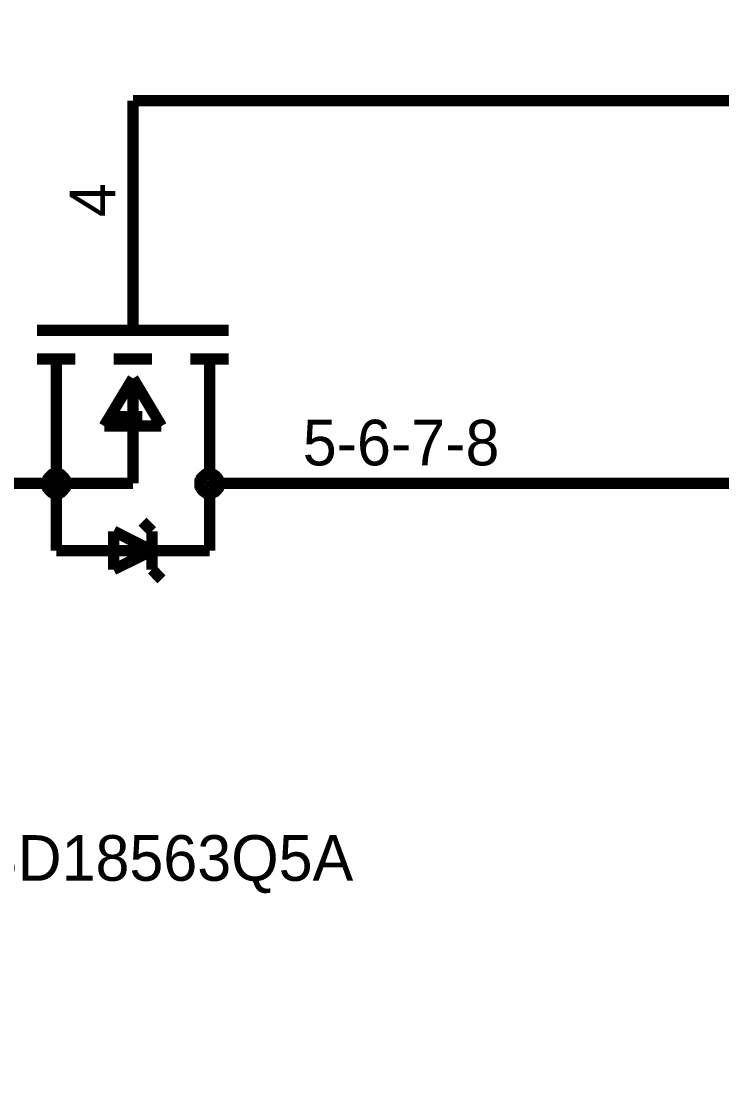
# Model space of a CAD drawing. Header units: inches. Extents: x 0 to 431, y 0 to 297.
# Drawn here: x 94.42 to 113, y 83.12 to 111.26 of the extents above; entities that cross this region are included whole.
import ezdxf

# ---------------------------------------------------------------- set-up
doc = ezdxf.new("R2010")
doc.units = ezdxf.units.IN
doc.layers.add('Sheet', color=255, linetype='Continuous')

msp = doc.modelspace()

# ---------------------------------------------------------------- linework, layer by layer
at = {"layer": 'Sheet'}
for points in [[(105.009, 98.999, 0.3, 0.3, 0), (134.002, 98.999, 0.3, 0.3, 0), (151.175, 98.999, 0.3, 0.3, 0), (151.175, 129.993, 0.3, 0.3, 0), (175.001, 129.993, 0.3, 0.3, 0), (175.001, 155.4, 0.3, 0.3, 0), (151.855, 155.4, 0.3, 0.3, 0)], [(97.389, 104.073, 0.3, 0.3, 0), (97.389, 109.156, 0.3, 0.3, 0)], [(121.375, 77.977, 0.3, 0.3, 0), (128.004, 77.977, 0.3, 0.3, 0), (128.004, 109.156, 0.3, 0.3, 0), (97.389, 109.156, 0.3, 0.3, 0)], [(97.389, 103.057, 0.3, 0.3, 0), (97.389, 104.073, 0.3, 0.3, 0)], [(94.843, 103.057, 0.3, 0.3, 0), (99.926, 103.057, 0.3, 0.3, 0)], [(95.86, 102.3, 0.3, 0.3, 0), (94.843, 102.3, 0.3, 0.3, 0)], [(95.356, 102.3, 0.3, 0.3, 0), (95.356, 98.999, 0.3, 0.3, 0)], [(97.893, 102.3, 0.3, 0.3, 0), (96.877, 102.3, 0.3, 0.3, 0)], [(98.91, 102.3, 0.3, 0.3, 0), (99.926, 102.3, 0.3, 0.3, 0)], [(99.422, 102.3, 0.3, 0.3, 0), (99.422, 98.999, 0.3, 0.3, 0)], [(97.389, 101.788, 0.3, 0.3, 0), (96.625, 100.519, 0.3, 0.3, 0)], [(97.389, 101.788, 0.3, 0.3, 0), (98.145, 100.519, 0.3, 0.3, 0)], [(97.389, 101.536, 0.3, 0.3, 0), (97.389, 98.999, 0.3, 0.3, 0)], [(97.641, 100.771, 0.3, 0.3, 0), (96.877, 100.771, 0.3, 0.3, 0)], [(98.145, 100.519, 0.3, 0.3, 0), (96.625, 100.519, 0.3, 0.3, 0)], [(95.104, 98.999, 0.3, 0.3, 0), (95.104, 99.007, 0.3, 0.3, 0), (95.104, 99.024, 0.3, 0.3, 0), (95.104, 99.032, 0.3, 0.3, 0), (95.112, 99.049, 0.3, 0.3, 0), (95.112, 99.057, 0.3, 0.3, 0), (95.112, 99.074, 0.3, 0.3, 0), (95.121, 99.083, 0.3, 0.3, 0), (95.121, 99.091, 0.3, 0.3, 0), (95.129, 99.108, 0.3, 0.3, 0), (95.137, 99.116, 0.3, 0.3, 0), (95.137, 99.125, 0.3, 0.3, 0), (95.146, 99.141, 0.3, 0.3, 0), (95.154, 99.15, 0.3, 0.3, 0), (95.163, 99.158, 0.3, 0.3, 0), (95.171, 99.167, 0.3, 0.3, 0), (95.18, 99.175, 0.3, 0.3, 0), (95.188, 99.183, 0.3, 0.3, 0), (95.196, 99.192, 0.3, 0.3, 0), (95.205, 99.2, 0.3, 0.3, 0), (95.213, 99.209, 0.3, 0.3, 0), (95.222, 99.217, 0.3, 0.3, 0), (95.238, 99.217, 0.3, 0.3, 0), (95.247, 99.225, 0.3, 0.3, 0), (95.255, 99.234, 0.3, 0.3, 0), (95.272, 99.234, 0.3, 0.3, 0), (95.28, 99.242, 0.3, 0.3, 0), (95.289, 99.242, 0.3, 0.3, 0), (95.306, 99.242, 0.3, 0.3, 0), (95.314, 99.251, 0.3, 0.3, 0), (95.331, 99.251, 0.3, 0.3, 0), (95.339, 99.251, 0.3, 0.3, 0), (95.356, 99.251, 0.3, 0.3, 0)], [(95.356, 99.251, 0.3, 0.3, 0), (95.356, 99.251, 0.3, 0.3, 0)], [(95.356, 99.251, 0.3, 0.3, 0), (95.373, 99.251, 0.3, 0.3, 0), (95.381, 99.251, 0.3, 0.3, 0), (95.398, 99.251, 0.3, 0.3, 0), (95.406, 99.242, 0.3, 0.3, 0), (95.423, 99.242, 0.3, 0.3, 0), (95.432, 99.242, 0.3, 0.3, 0), (95.44, 99.234, 0.3, 0.3, 0), (95.457, 99.234, 0.3, 0.3, 0), (95.465, 99.225, 0.3, 0.3, 0), (95.474, 99.217, 0.3, 0.3, 0), (95.49, 99.217, 0.3, 0.3, 0), (95.499, 99.209, 0.3, 0.3, 0), (95.507, 99.2, 0.3, 0.3, 0), (95.516, 99.192, 0.3, 0.3, 0), (95.524, 99.183, 0.3, 0.3, 0), (95.532, 99.175, 0.3, 0.3, 0), (95.541, 99.167, 0.3, 0.3, 0), (95.549, 99.158, 0.3, 0.3, 0), (95.558, 99.15, 0.3, 0.3, 0), (95.566, 99.141, 0.3, 0.3, 0), (95.574, 99.125, 0.3, 0.3, 0), (95.574, 99.116, 0.3, 0.3, 0), (95.583, 99.108, 0.3, 0.3, 0), (95.591, 99.091, 0.3, 0.3, 0), (95.591, 99.083, 0.3, 0.3, 0), (95.6, 99.074, 0.3, 0.3, 0), (95.6, 99.057, 0.3, 0.3, 0), (95.6, 99.049, 0.3, 0.3, 0), (95.608, 99.032, 0.3, 0.3, 0), (95.608, 99.024, 0.3, 0.3, 0), (95.608, 99.007, 0.3, 0.3, 0), (95.608, 98.999, 0.3, 0.3, 0)], [(99.162, 98.999, 0.3, 0.3, 0), (99.162, 99.007, 0.3, 0.3, 0), (99.162, 99.024, 0.3, 0.3, 0), (99.162, 99.032, 0.3, 0.3, 0), (99.17, 99.049, 0.3, 0.3, 0), (99.17, 99.057, 0.3, 0.3, 0), (99.17, 99.074, 0.3, 0.3, 0), (99.179, 99.083, 0.3, 0.3, 0), (99.179, 99.091, 0.3, 0.3, 0), (99.187, 99.108, 0.3, 0.3, 0), (99.195, 99.116, 0.3, 0.3, 0), (99.204, 99.125, 0.3, 0.3, 0), (99.204, 99.141, 0.3, 0.3, 0), (99.212, 99.15, 0.3, 0.3, 0), (99.221, 99.158, 0.3, 0.3, 0), (99.229, 99.167, 0.3, 0.3, 0), (99.237, 99.175, 0.3, 0.3, 0), (99.246, 99.183, 0.3, 0.3, 0), (99.254, 99.192, 0.3, 0.3, 0), (99.271, 99.2, 0.3, 0.3, 0), (99.279, 99.209, 0.3, 0.3, 0), (99.288, 99.217, 0.3, 0.3, 0), (99.296, 99.217, 0.3, 0.3, 0), (99.313, 99.225, 0.3, 0.3, 0), (99.321, 99.234, 0.3, 0.3, 0), (99.33, 99.234, 0.3, 0.3, 0), (99.347, 99.242, 0.3, 0.3, 0), (99.355, 99.242, 0.3, 0.3, 0), (99.372, 99.242, 0.3, 0.3, 0), (99.38, 99.251, 0.3, 0.3, 0), (99.397, 99.251, 0.3, 0.3, 0), (99.405, 99.251, 0.3, 0.3, 0), (99.422, 99.251, 0.3, 0.3, 0)], [(99.422, 99.251, 0.3, 0.3, 0), (99.422, 99.251, 0.3, 0.3, 0)], [(99.422, 99.251, 0.3, 0.3, 0), (99.431, 99.251, 0.3, 0.3, 0), (99.447, 99.251, 0.3, 0.3, 0), (99.456, 99.251, 0.3, 0.3, 0), (99.473, 99.242, 0.3, 0.3, 0), (99.481, 99.242, 0.3, 0.3, 0), (99.498, 99.242, 0.3, 0.3, 0), (99.506, 99.234, 0.3, 0.3, 0), (99.515, 99.234, 0.3, 0.3, 0), (99.531, 99.225, 0.3, 0.3, 0), (99.54, 99.217, 0.3, 0.3, 0), (99.548, 99.217, 0.3, 0.3, 0), (99.565, 99.209, 0.3, 0.3, 0), (99.573, 99.2, 0.3, 0.3, 0), (99.582, 99.192, 0.3, 0.3, 0), (99.59, 99.183, 0.3, 0.3, 0), (99.599, 99.175, 0.3, 0.3, 0), (99.607, 99.167, 0.3, 0.3, 0), (99.615, 99.158, 0.3, 0.3, 0), (99.624, 99.15, 0.3, 0.3, 0), (99.632, 99.141, 0.3, 0.3, 0), (99.641, 99.125, 0.3, 0.3, 0), (99.641, 99.116, 0.3, 0.3, 0), (99.649, 99.108, 0.3, 0.3, 0), (99.657, 99.091, 0.3, 0.3, 0), (99.657, 99.083, 0.3, 0.3, 0), (99.666, 99.074, 0.3, 0.3, 0), (99.666, 99.057, 0.3, 0.3, 0), (99.666, 99.049, 0.3, 0.3, 0), (99.674, 99.032, 0.3, 0.3, 0), (99.674, 99.024, 0.3, 0.3, 0), (99.674, 99.007, 0.3, 0.3, 0), (99.674, 98.999, 0.3, 0.3, 0)], [(94.843, 98.999, 0.3, 0.3, 0), (92.306, 98.999, 0.3, 0.3, 0)], [(94.843, 98.999, 0.3, 0.3, 0), (97.389, 98.999, 0.3, 0.3, 0)], [(95.356, 98.738, 0.3, 0.3, 0), (95.339, 98.738, 0.3, 0.3, 0), (95.331, 98.738, 0.3, 0.3, 0), (95.314, 98.738, 0.3, 0.3, 0), (95.306, 98.746, 0.3, 0.3, 0), (95.289, 98.746, 0.3, 0.3, 0), (95.28, 98.746, 0.3, 0.3, 0), (95.272, 98.755, 0.3, 0.3, 0), (95.255, 98.755, 0.3, 0.3, 0), (95.247, 98.763, 0.3, 0.3, 0), (95.238, 98.772, 0.3, 0.3, 0), (95.222, 98.78, 0.3, 0.3, 0), (95.213, 98.78, 0.3, 0.3, 0), (95.205, 98.788, 0.3, 0.3, 0), (95.196, 98.797, 0.3, 0.3, 0), (95.188, 98.805, 0.3, 0.3, 0), (95.18, 98.814, 0.3, 0.3, 0), (95.171, 98.822, 0.3, 0.3, 0), (95.163, 98.83, 0.3, 0.3, 0), (95.154, 98.847, 0.3, 0.3, 0), (95.146, 98.856, 0.3, 0.3, 0), (95.137, 98.864, 0.3, 0.3, 0), (95.137, 98.873, 0.3, 0.3, 0), (95.129, 98.889, 0.3, 0.3, 0), (95.121, 98.898, 0.3, 0.3, 0), (95.121, 98.906, 0.3, 0.3, 0), (95.112, 98.923, 0.3, 0.3, 0), (95.112, 98.931, 0.3, 0.3, 0), (95.112, 98.948, 0.3, 0.3, 0), (95.104, 98.957, 0.3, 0.3, 0), (95.104, 98.973, 0.3, 0.3, 0), (95.104, 98.982, 0.3, 0.3, 0), (95.104, 98.999, 0.3, 0.3, 0)], [(95.104, 98.999, 0.3, 0.3, 0), (95.104, 98.999, 0.3, 0.3, 0)], [(95.356, 98.999, 0.3, 0.3, 0), (95.356, 97.217, 0.3, 0.3, 0)], [(95.608, 98.999, 0.3, 0.3, 0), (95.608, 98.982, 0.3, 0.3, 0), (95.608, 98.973, 0.3, 0.3, 0), (95.608, 98.957, 0.3, 0.3, 0), (95.6, 98.948, 0.3, 0.3, 0), (95.6, 98.931, 0.3, 0.3, 0), (95.6, 98.923, 0.3, 0.3, 0), (95.591, 98.906, 0.3, 0.3, 0), (95.591, 98.898, 0.3, 0.3, 0), (95.583, 98.889, 0.3, 0.3, 0), (95.574, 98.873, 0.3, 0.3, 0), (95.574, 98.864, 0.3, 0.3, 0), (95.566, 98.856, 0.3, 0.3, 0), (95.558, 98.847, 0.3, 0.3, 0), (95.549, 98.83, 0.3, 0.3, 0), (95.541, 98.822, 0.3, 0.3, 0), (95.532, 98.814, 0.3, 0.3, 0), (95.524, 98.805, 0.3, 0.3, 0), (95.516, 98.797, 0.3, 0.3, 0), (95.507, 98.788, 0.3, 0.3, 0), (95.499, 98.78, 0.3, 0.3, 0), (95.49, 98.78, 0.3, 0.3, 0), (95.474, 98.772, 0.3, 0.3, 0), (95.465, 98.763, 0.3, 0.3, 0), (95.457, 98.755, 0.3, 0.3, 0), (95.44, 98.755, 0.3, 0.3, 0), (95.432, 98.746, 0.3, 0.3, 0), (95.423, 98.746, 0.3, 0.3, 0), (95.406, 98.746, 0.3, 0.3, 0), (95.398, 98.738, 0.3, 0.3, 0), (95.381, 98.738, 0.3, 0.3, 0), (95.373, 98.738, 0.3, 0.3, 0), (95.356, 98.738, 0.3, 0.3, 0)], [(95.608, 98.999, 0.3, 0.3, 0), (95.608, 98.999, 0.3, 0.3, 0), (95.608, 98.999, 0.3, 0.3, 0), (95.608, 98.999, 0.3, 0.3, 0), (95.608, 98.999, 0.3, 0.3, 0), (95.608, 98.999, 0.3, 0.3, 0), (95.608, 98.999, 0.3, 0.3, 0), (95.608, 98.999, 0.3, 0.3, 0), (95.608, 98.999, 0.3, 0.3, 0), (95.608, 98.999, 0.3, 0.3, 0), (95.608, 98.999, 0.3, 0.3, 0), (95.608, 98.999, 0.3, 0.3, 0), (95.608, 98.999, 0.3, 0.3, 0), (95.608, 98.999, 0.3, 0.3, 0), (95.608, 98.999, 0.3, 0.3, 0), (95.608, 98.999, 0.3, 0.3, 0), (95.608, 98.999, 0.3, 0.3, 0), (95.608, 98.999, 0.3, 0.3, 0), (95.608, 98.999, 0.3, 0.3, 0), (95.608, 98.999, 0.3, 0.3, 0), (95.608, 98.999, 0.3, 0.3, 0), (95.608, 98.999, 0.3, 0.3, 0), (95.608, 98.999, 0.3, 0.3, 0), (95.608, 98.999, 0.3, 0.3, 0), (95.608, 98.999, 0.3, 0.3, 0), (95.608, 98.999, 0.3, 0.3, 0), (95.608, 98.999, 0.3, 0.3, 0), (95.608, 98.999, 0.3, 0.3, 0), (95.608, 98.999, 0.3, 0.3, 0), (95.608, 98.999, 0.3, 0.3, 0), (95.608, 98.999, 0.3, 0.3, 0), (95.608, 98.999, 0.3, 0.3, 0), (95.608, 98.999, 0.3, 0.3, 0)], [(95.608, 98.999, 0.3, 0.3, 0), (95.608, 98.999, 0.3, 0.3, 0)], [(99.422, 98.738, 0.3, 0.3, 0), (99.405, 98.738, 0.3, 0.3, 0), (99.397, 98.738, 0.3, 0.3, 0), (99.38, 98.738, 0.3, 0.3, 0), (99.372, 98.746, 0.3, 0.3, 0), (99.355, 98.746, 0.3, 0.3, 0), (99.347, 98.746, 0.3, 0.3, 0), (99.33, 98.755, 0.3, 0.3, 0), (99.321, 98.755, 0.3, 0.3, 0), (99.313, 98.763, 0.3, 0.3, 0), (99.296, 98.772, 0.3, 0.3, 0), (99.288, 98.78, 0.3, 0.3, 0), (99.279, 98.78, 0.3, 0.3, 0), (99.271, 98.788, 0.3, 0.3, 0), (99.254, 98.797, 0.3, 0.3, 0), (99.246, 98.805, 0.3, 0.3, 0), (99.237, 98.814, 0.3, 0.3, 0), (99.229, 98.822, 0.3, 0.3, 0), (99.221, 98.83, 0.3, 0.3, 0), (99.212, 98.847, 0.3, 0.3, 0), (99.204, 98.856, 0.3, 0.3, 0), (99.204, 98.864, 0.3, 0.3, 0), (99.195, 98.873, 0.3, 0.3, 0), (99.187, 98.889, 0.3, 0.3, 0), (99.179, 98.898, 0.3, 0.3, 0), (99.179, 98.906, 0.3, 0.3, 0), (99.17, 98.923, 0.3, 0.3, 0), (99.17, 98.931, 0.3, 0.3, 0), (99.17, 98.948, 0.3, 0.3, 0), (99.162, 98.957, 0.3, 0.3, 0), (99.162, 98.973, 0.3, 0.3, 0), (99.162, 98.982, 0.3, 0.3, 0), (99.162, 98.999, 0.3, 0.3, 0)], [(99.162, 98.999, 0.3, 0.3, 0), (99.162, 98.999, 0.3, 0.3, 0)], [(99.422, 97.217, 0.3, 0.3, 0), (99.422, 98.999, 0.3, 0.3, 0)], [(99.674, 98.999, 0.3, 0.3, 0), (99.674, 98.982, 0.3, 0.3, 0), (99.674, 98.973, 0.3, 0.3, 0), (99.674, 98.957, 0.3, 0.3, 0), (99.666, 98.948, 0.3, 0.3, 0), (99.666, 98.931, 0.3, 0.3, 0), (99.666, 98.923, 0.3, 0.3, 0), (99.657, 98.906, 0.3, 0.3, 0), (99.657, 98.898, 0.3, 0.3, 0), (99.649, 98.889, 0.3, 0.3, 0), (99.641, 98.873, 0.3, 0.3, 0), (99.641, 98.864, 0.3, 0.3, 0), (99.632, 98.856, 0.3, 0.3, 0), (99.624, 98.847, 0.3, 0.3, 0), (99.615, 98.83, 0.3, 0.3, 0), (99.607, 98.822, 0.3, 0.3, 0), (99.599, 98.814, 0.3, 0.3, 0), (99.59, 98.805, 0.3, 0.3, 0), (99.582, 98.797, 0.3, 0.3, 0), (99.573, 98.788, 0.3, 0.3, 0), (99.565, 98.78, 0.3, 0.3, 0), (99.548, 98.78, 0.3, 0.3, 0), (99.54, 98.772, 0.3, 0.3, 0), (99.531, 98.763, 0.3, 0.3, 0), (99.515, 98.755, 0.3, 0.3, 0), (99.506, 98.755, 0.3, 0.3, 0), (99.498, 98.746, 0.3, 0.3, 0), (99.481, 98.746, 0.3, 0.3, 0), (99.473, 98.746, 0.3, 0.3, 0), (99.456, 98.738, 0.3, 0.3, 0), (99.447, 98.738, 0.3, 0.3, 0), (99.431, 98.738, 0.3, 0.3, 0), (99.422, 98.738, 0.3, 0.3, 0)], [(99.422, 98.999, 0.3, 0.3, 0), (99.926, 98.999, 0.3, 0.3, 0)], [(99.674, 98.999, 0.3, 0.3, 0), (99.674, 98.999, 0.3, 0.3, 0), (99.674, 98.999, 0.3, 0.3, 0), (99.674, 98.999, 0.3, 0.3, 0), (99.674, 98.999, 0.3, 0.3, 0), (99.674, 98.999, 0.3, 0.3, 0), (99.674, 98.999, 0.3, 0.3, 0), (99.674, 98.999, 0.3, 0.3, 0), (99.674, 98.999, 0.3, 0.3, 0), (99.674, 98.999, 0.3, 0.3, 0), (99.674, 98.999, 0.3, 0.3, 0), (99.674, 98.999, 0.3, 0.3, 0), (99.674, 98.999, 0.3, 0.3, 0), (99.674, 98.999, 0.3, 0.3, 0), (99.674, 98.999, 0.3, 0.3, 0), (99.674, 98.999, 0.3, 0.3, 0), (99.674, 98.999, 0.3, 0.3, 0), (99.674, 98.999, 0.3, 0.3, 0), (99.674, 98.999, 0.3, 0.3, 0), (99.674, 98.999, 0.3, 0.3, 0), (99.674, 98.999, 0.3, 0.3, 0), (99.674, 98.999, 0.3, 0.3, 0), (99.674, 98.999, 0.3, 0.3, 0), (99.674, 98.999, 0.3, 0.3, 0), (99.674, 98.999, 0.3, 0.3, 0), (99.674, 98.999, 0.3, 0.3, 0), (99.674, 98.999, 0.3, 0.3, 0), (99.674, 98.999, 0.3, 0.3, 0), (99.674, 98.999, 0.3, 0.3, 0), (99.674, 98.999, 0.3, 0.3, 0), (99.674, 98.999, 0.3, 0.3, 0), (99.674, 98.999, 0.3, 0.3, 0), (99.674, 98.999, 0.3, 0.3, 0)], [(99.674, 98.999, 0.3, 0.3, 0), (99.674, 98.999, 0.3, 0.3, 0)], [(99.926, 98.999, 0.3, 0.3, 0), (105.009, 98.999, 0.3, 0.3, 0)], [(97.893, 97.73, 0.3, 0.3, 0), (97.641, 97.982, 0.3, 0.3, 0)], [(97.893, 97.217, 0.3, 0.3, 0), (96.877, 97.73, 0.3, 0.3, 0)], [(96.877, 97.73, 0.3, 0.3, 0), (96.877, 96.713, 0.3, 0.3, 0)], [(97.893, 97.217, 0.3, 0.3, 0), (97.893, 97.73, 0.3, 0.3, 0)], [(95.356, 97.217, 0.3, 0.3, 0), (99.422, 97.217, 0.3, 0.3, 0)], [(96.877, 96.713, 0.3, 0.3, 0), (97.893, 97.217, 0.3, 0.3, 0)], [(97.893, 97.217, 0.3, 0.3, 0), (97.893, 96.713, 0.3, 0.3, 0)], [(97.893, 96.713, 0.3, 0.3, 0), (98.145, 96.453, 0.3, 0.3, 0)]]:
    msp.add_lwpolyline(points, format="xyseb", dxfattribs=at)

# ---------------------------------------------------------------- texts
msp.add_text('4', height=1.21, rotation=90, dxfattribs=at).set_placement((96.919, 106.064))
for s, height, p in [('5-6-7-8', 1.2099, (101.892, 99.477)), ('CSD18563Q5A', 1.20986, (92.079, 88.454))]:
    msp.add_text(s, height=height, dxfattribs=at).set_placement(p)

doc.saveas('drawing.dxf')
